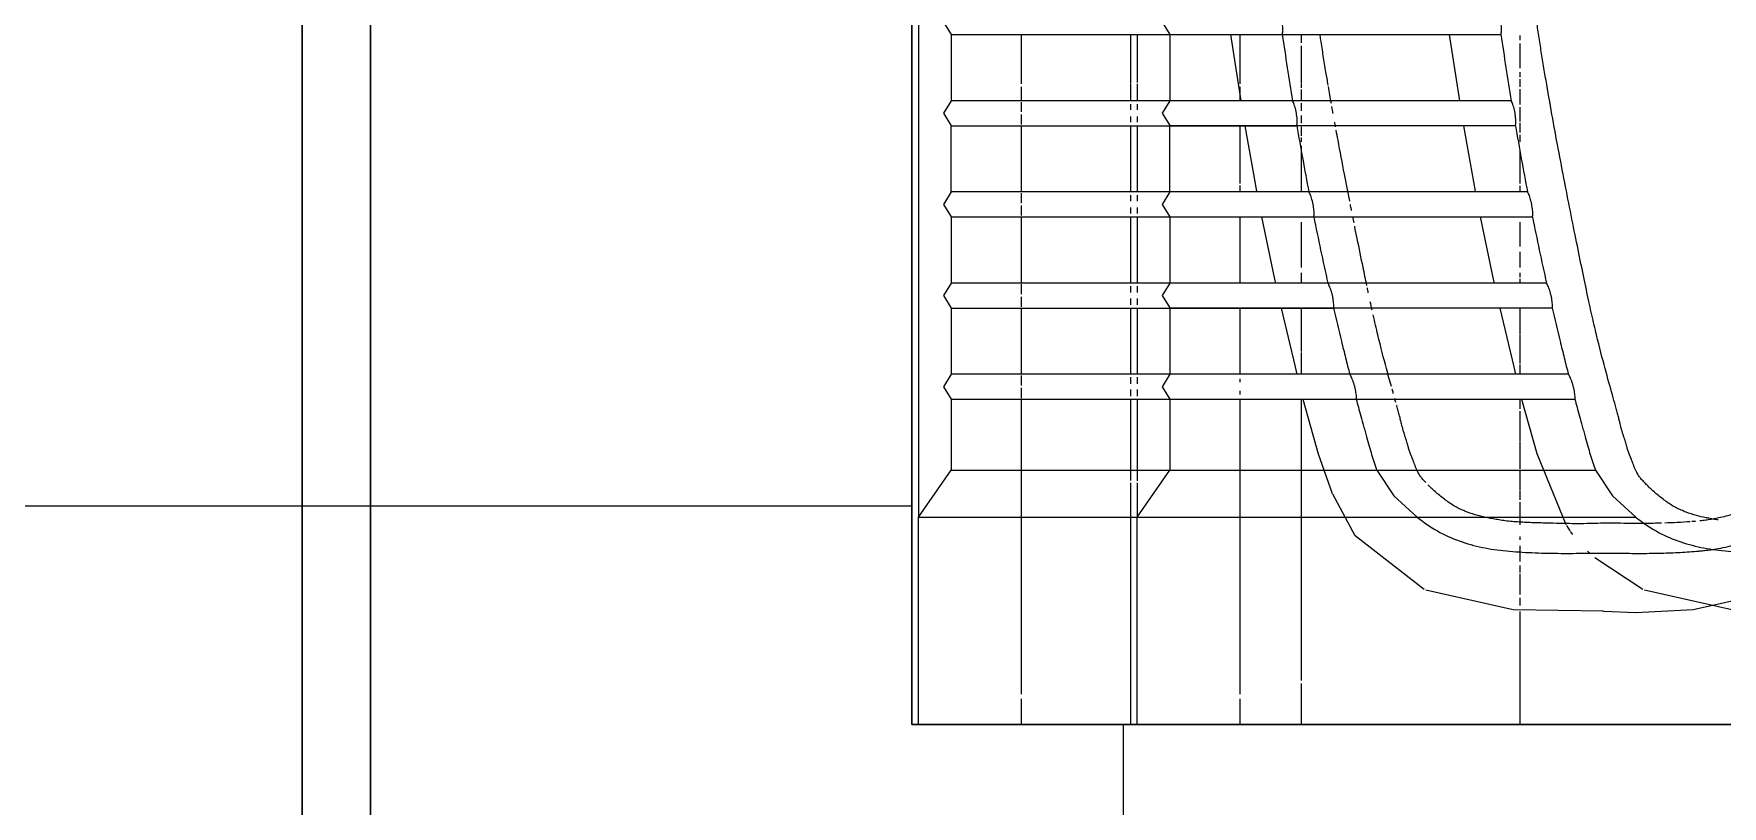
# Model space of a CAD drawing. Header units: millimetres. Extents: x -4000 to 187956, y -58990 to 162485.
# Drawn here: x 3127 to 3745, y 80790 to 81073 of the extents above; entities that cross this region are included whole.
import ezdxf

# ---------------------------------------------------------------- set-up
doc = ezdxf.new("R2010")
doc.units = ezdxf.units.MM
for name, color, linetype, lineweight in [('A-FLOR', 192, 'Continuous', 13), ('A-FLOR-PATT', 8, 'Continuous', 13), ('A-WALL', 113, 'Continuous', 13), ('P-SANR-FIXT', 6, 'Continuous', 9)]:
    doc.layers.add(name, color=color, linetype=linetype, lineweight=lineweight)

# ---------------------------------------------------------------- blocks, each defined once
blk = doc.blocks.new('WCPan-SquattingPan-Vitra-ArkitektSeries-5952 - CMPX502N-V809-0_000')
at = {"layer": 'P-SANR-FIXT', "color": 252}
for p, q in [((-252.96, 212.38), (-252.96, -390.25)), ((-212.88, -155.76), (-212.88, -137.74)), ((-212.88, -162), (-212.88, -156.85)), ((-212.88, -166.05), (-212.88, -162.47)), ((-212.88, -170.61), (-212.88, -167.03)), ((-212.88, -195.36), (-212.88, -171.1)), ((-212.88, -199.43), (-212.88, -195.8)), ((-212.88, -203.99), (-212.88, -200.36)), ((-212.88, -228.71), (-212.88, -204.45)), ((-212.88, -232.8), (-212.88, -229.13)), ((-212.88, -237.36), (-212.88, -233.69)), ((-212.88, -262.07), (-212.88, -237.81)), ((-212.88, -266.18), (-212.88, -262.47)), ((-212.88, -270.74), (-212.88, -267.02)), ((-212.88, -379.12), (-212.88, -271.16)), ((-212.88, -390.25), (-212.88, -380.81)), ((-252.96, -390.25), (-250.56, -390.25))]:
    blk.add_line(p, q, dxfattribs=at)
at = {"layer": 'P-SANR-FIXT', "color": 250}
for p, q in [((-250.56, 77.95), (-250.56, -314.32)), ((-238.61, -137.74), (-117.44, -137.74)), ((-238.61, -137.74), (-238.61, -162)), ((-113.66, -162), (-238.61, -162)), ((-238.61, -171.1), (-112.13, -171.1)), ((-238.61, -195.36), (-238.61, -171.1)), ((-107.69, -195.36), (-238.61, -195.36)), ((-238.61, -204.45), (-105.9, -204.45)), ((-238.61, -204.45), (-238.61, -228.71)), ((-100.75, -228.71), (-238.61, -228.71)), ((-238.61, -237.81), (-98.67, -237.81)), ((-238.61, -237.81), (-238.61, -262.07)), ((-92.74, -262.07), (-238.61, -262.07)), ((-238.61, -271.16), (-90.37, -271.16)), ((-238.61, -271.16), (-238.61, -297.17)), ((-250.56, -314.32), (-238.61, -297.17)), ((-238.61, -297.17), (-82.82, -297.17)), ((-250.56, -390.25), (-250.56, -314.32)), ((-250.56, -314.32), (-68.02, -314.32)), ((250.56, -390.25), (-250.56, -390.25))]:
    blk.add_line(p, q, dxfattribs=at)
at = {"layer": 'P-SANR-FIXT', "color": 253}
for p, q in [((-132.5, -162.01), (-136.22, -137.75)), ((-127.2, -192.26), (-130.99, -171.1)), ((-126.68, -195.02), (-127.18, -192.4)), ((-110.49, -271.16), (-110.49, -374.16)), ((64.91, -341.07), (32.93, -348.27)), ((-110.49, -375.2), (-110.49, -390.25)), ((-212.88, -390.25), (-252.96, -390.25)), ((-172.96, -390.25), (-212.88, -390.25))]:
    blk.add_line(p, q, dxfattribs=at)
at = {"layer": 'P-SANR-FIXT', "color": 254}
for p, q in [((-110.49, -137.74), (-110.49, -140.79)), ((-110.49, -141.94), (-110.49, -155.58)), ((-110.49, -155.76), (-110.49, -157.26)), ((-110.49, -157.84), (-110.49, -162)), ((-110.49, -162.88), (-110.49, -165.66)), ((-110.49, -167.4), (-110.49, -170.19)), ((-110.49, -171.53), (-110.49, -174.86)), ((-110.49, -175.41), (-110.49, -177.07)), ((-110.49, -178.52), (-110.49, -179.97)), ((-110.49, -180.29), (-110.49, -195.36)), ((-110.49, -206.41), (-110.49, -223.02)), ((-110.49, -225), (-110.49, -228.71)), ((-110.49, -237.81), (-110.49, -253.73)), ((-110.49, -254.13), (-110.49, -257.99)), ((-110.49, -258.17), (-110.49, -261.67)), ((0.21, -348.8), (0.01, -348.78)), ((11.76, -349.37), (0.21, -348.8)), ((32.93, -348.27), (11.92, -349.37)), ((-110.49, -390.25), (-172.96, -390.25)), ((-110.49, -390.25), (110.55, -390.25))]:
    blk.add_line(p, q, dxfattribs=at)
at = {"layer": 'P-SANR-FIXT', "color": 250, "flags": 128}
for points in [[(-238.61, -128.65), (-241.4, -133.2), (-238.61, -137.74)], [(-238.61, -162), (-241.4, -166.55), (-238.61, -171.1)], [(-238.61, -195.36), (-241.4, -199.91), (-238.61, -204.45)], [(-238.61, -228.71), (-241.4, -233.26), (-238.61, -237.81)], [(-238.61, -262.07), (-241.4, -266.61), (-238.61, -271.16)], [(-82.82, -297.17), (-76.59, -306.5), (-68.03, -314.31)]]:
    blk.add_lwpolyline(points, dxfattribs=at)
at = {"layer": 'P-SANR-FIXT', "color": 253, "flags": 128}
for points in [[(-119.78, -228.72), (-120.1, -227.29), (-124.85, -204.47)], [(-111.93, -262.08), (-112.6, -259.38), (-117.74, -237.83)], [(-99, -305.79), (-104.14, -291.23), (-109.75, -271.26)], [(-65.5, -340.78), (-90.77, -321.15), (-98.92, -305.98)], [(0.01, -348.78), (-32.91, -348.27), (-64.9, -341.07)]]:
    blk.add_lwpolyline(points, dxfattribs=at)
at = {"layer": 'P-SANR-FIXT', "color": 250}
for points, knots in [([(40.28, 123.24), (41.22, 123.12), (45.06, 122.64), (51.71, 121.64), (60.17, 120.01), (68.57, 117.97), (76.78, 115.45), (84.8, 112.37), (91.35, 109.16), (96.35, 106.18), (99.91, 103.74), (103.38, 100.99), (107.85, 96.84), (112.84, 90.74), (116.21, 84.15), (117.97, 79.09), (118.88, 75.48), (119.45, 72.3), (119.77, 69.47), (119.93, 66.83), (119.98, 64.71), (119.99, 63.03), (119.99, 62.01), (119.98, 61.16), (119.97, 60.06), (119.93, 58.25), (119.86, 55.26), (119.75, 51.42), (119.64, 47.54), (119.53, 44.03), (119.42, 40.71), (119.29, 36.98), (119.11, 31.92), (118.92, 26.93), (118.73, 22.47), (118.58, 19.03), (118.44, 16.16), (118.31, 13.45), (118.19, 10.96), (118.07, 8.66), (117.96, 6.69), (117.85, 4.57), (117.69, 1.79), (117.49, -1.72), (117.23, -5.98), (116.95, -10.31), (116.66, -14.74), (116.26, -20.61), (115.51, -30.84), (114.35, -45.2), (112.27, -68.07), (109.21, -96.69), (105.5, -125.36), (102.12, -148.02), (99.36, -165), (96.36, -181.94), (93.51, -196.84), (91.28, -207.81), (89.79, -214.88), (88.65, -220.17), (87.48, -225.47), (86.49, -229.85), (85.66, -233.44), (84.91, -236.67), (84.11, -240.05), (83.22, -243.76), (82.25, -247.78), (81.22, -251.94), (80.18, -256.07), (79.26, -259.65), (78.18, -263.8), (76.91, -268.61), (75.82, -272.63), (74.96, -275.78), (74.1, -278.92), (73.15, -282.36), (72.21, -285.67), (71.41, -288.37), (70.37, -291.52), (69.25, -294.43), (68.05, -296.98), (67.13, -298.69), (66.09, -300.32), (64.44, -302.55), (61.91, -305.27), (58.14, -308.26), (54.39, -310.43), (51.04, -311.95), (47.42, -313.32), (43.15, -314.51), (39.85, -315.1), (38.38, -315.31)], [0.068767, 0.068767, 0.068767, 0.068767, 0.0735294, 0.0882353, 0.1029412, 0.1176471, 0.1323529, 0.1470588, 0.1617647, 0.1691176, 0.1764706, 0.1838235, 0.1911765, 0.2058824, 0.2205882, 0.2279412, 0.2352941, 0.2426471, 0.25, 0.2573529, 0.2647059, 0.2683824, 0.2720588, 0.2738971, 0.2757353, 0.2794118, 0.2830882, 0.2867647, 0.2904412, 0.2922794, 0.2941176, 0.2977941, 0.3014706, 0.3088235, 0.3161765, 0.3235294, 0.3308824, 0.3382353, 0.3455882, 0.3492647, 0.3529412, 0.3566176, 0.3602941, 0.3676471, 0.375, 0.3823529, 0.3897059, 0.3970588, 0.4117647, 0.4411765, 0.4705882, 0.5294118, 0.5882353, 0.6176471, 0.6470588, 0.6764706, 0.7058824, 0.7242647, 0.7334559, 0.7426471, 0.7518382, 0.7610294, 0.765625, 0.7702206, 0.7794118, 0.7886029, 0.7977941, 0.8069853, 0.8115809, 0.8161765, 0.8207721, 0.8253676, 0.8299632, 0.832261, 0.8345588, 0.8391544, 0.84375, 0.8483456, 0.8529412, 0.8621324, 0.8667279, 0.8713235, 0.8759191, 0.8805147, 0.8897059, 0.8988971, 0.9080882, 0.9126838, 0.9172794, 0.9264706, 0.9340926, 0.9340926, 0.9340926, 0.9340926]), ([(-98.67, -237.81), (-97.73, -241.85), (-96.29, -247.92), (-94.28, -256.05), (-93.25, -260.12), (-92.74, -262.07)], [0, 0, 0, 0, 0.5, 0.75, 1, 1, 1, 1]), ([(-90.36, -271.16), (-90.12, -272.1), (-89.59, -274.06), (-88.71, -277.32), (-87.87, -280.39), (-87.13, -283.06), (-86.45, -285.52), (-85.65, -288.38), (-84.44, -292.51), (-83.52, -295.32), (-82.82, -297.17)], [0, 0, 0, 0, 0.125, 0.25, 0.375, 0.4375, 0.5, 0.625, 0.75, 1, 1, 1, 1]), ([(-68.03, -314.31), (-65.74, -316.27), (-60.79, -319.64), (-52.79, -323.22), (-45.65, -325.2), (-39.97, -326.19), (-35.43, -326.72), (-30.78, -327.09), (-26.09, -327.34), (-21.34, -327.5), (-16.54, -327.58), (-12.03, -327.59), (-6.41, -327.54), (-2.54, -327.48), (0, -327.48)], [0, 0, 0, 0, 0.125, 0.25, 0.375, 0.4375, 0.5, 0.5625, 0.625, 0.6875, 0.75, 0.8125, 0.875, 1, 1, 1, 1]), ([(0, -327.48), (2.52, -327.48), (5.85, -327.54), (10.4, -327.58), (14, -327.59), (17.77, -327.56), (21.35, -327.49), (24.76, -327.39), (28.16, -327.24), (31.64, -327.02), (34.43, -326.79), (36.62, -326.57), (38.99, -326.3), (43.33, -325.66), (48.02, -324.57), (52.47, -323.14), (55.92, -321.79), (59.29, -320.2), (63.48, -317.84), (66.31, -315.78), (68.02, -314.32)], [0, 0, 0, 0, 0.1, 0.15, 0.2, 0.25, 0.3, 0.35, 0.4, 0.45, 0.5, 0.525, 0.55, 0.6, 0.7, 0.75, 0.8, 0.85, 0.9, 1, 1, 1, 1]), ([(21.37, -316.53), (20.4, -316.56), (18.42, -316.6), (16.09, -316.63), (14.84, -316.63), (14.55, -316.64)], [0.96323529, 0.96323529, 0.96323529, 0.96323529, 0.96783088, 0.97242647, 0.97386278, 0.97386278, 0.97386278, 0.97386278])]:
    blk.add_open_spline(points, degree=3, knots=knots, dxfattribs=at)
at = {"layer": 'P-SANR-FIXT', "color": 252}
for points in [[(-117.44, -137.74), (-117.33, -137.43), (-117.2, -136.46), (-117.25, -135.03), (-117.33, -134.28)], [(-99.48, -162.95), (-99.84, -160.88), (-100.2, -158.83), (-100.55, -156.79)], [(-112.49, -165.35), (-112.57, -164.98), (-112.75, -164.27), (-113.05, -163.33), (-113.36, -162.55), (-113.56, -162.16), (-113.66, -162)], [(-98.81, -166.67), (-98.97, -165.82), (-99.12, -164.97), (-99.27, -164.12)], [(-112.13, -171.1), (-112.03, -170.78), (-111.92, -169.81), (-112.01, -168.37), (-112.1, -167.62)], [(-97.93, -171.55), (-98.04, -170.96), (-98.14, -170.38), (-98.25, -169.8)], [(-106.43, -198.7), (-106.52, -198.33), (-106.72, -197.62), (-107.04, -196.68), (-107.26, -196.16), (-107.37, -195.93)], [(-91.17, -206.69), (-91.32, -205.96), (-91.47, -205.21), (-91.62, -204.47)], [(-99.38, -232.04), (-99.48, -231.68), (-99.7, -230.97), (-99.94, -230.34), (-100.05, -230.06)], [(-85.95, -232.2), (-86.07, -231.62), (-86.19, -231.04), (-86.31, -230.45)], [(-84.57, -238.56), (-84.79, -237.56), (-85.02, -236.54), (-85.24, -235.5)], [(-91.27, -265.39), (-91.38, -265.02), (-91.62, -264.32), (-92, -263.39), (-92.26, -262.87), (-92.38, -262.64)], [(-76.81, -269.04), (-76.95, -268.53), (-77.1, -268.02), (-77.24, -267.5)], [(-75.87, -272.39), (-76, -271.92), (-76.14, -271.44), (-76.27, -270.95)], [(33.76, -315.85), (33.31, -315.89), (32.86, -315.93), (32.41, -315.96)]]:
    blk.add_open_spline(points, degree=3, dxfattribs=at)
at = {"layer": 'P-SANR-FIXT', "color": 250}
for points in [[(-117.44, -137.75), (-116.85, -141.8), (-115.62, -149.89), (-114.33, -157.97), (-113.66, -162.01)], [(-112.1, -167.62), (-112.19, -166.87), (-112.33, -166.08), (-112.49, -165.35)], [(-112.13, -171.1), (-111.43, -175.15), (-109.99, -183.25), (-108.47, -191.32), (-107.69, -195.36)], [(-107.37, -195.93), (-107.48, -195.71), (-107.59, -195.51), (-107.69, -195.36)], [(-105.97, -200.96), (-106.03, -200.58), (-106.17, -199.82), (-106.34, -199.06), (-106.43, -198.7)], [(-105.9, -204.45), (-105.85, -204.29), (-105.82, -204.09), (-105.8, -203.85)], [(-105.9, -204.45), (-105.08, -208.51), (-103.41, -216.6), (-101.65, -224.68), (-100.75, -228.71)], [(-100.41, -229.29), (-100.52, -229.06), (-100.64, -228.87), (-100.75, -228.71)], [(-98.86, -234.3), (-98.92, -233.92), (-99.08, -233.16), (-99.28, -232.4), (-99.38, -232.04)], [(-98.67, -237.81), (-98.63, -237.65), (-98.6, -237.44), (-98.59, -237.2)], [(-92.38, -262.64), (-92.51, -262.42), (-92.63, -262.22), (-92.74, -262.07)], [(-90.67, -267.64), (-90.75, -267.26), (-90.93, -266.5), (-91.15, -265.75), (-91.27, -265.39)], [(-90.37, -271.16), (-90.33, -271), (-90.31, -270.79), (-90.3, -270.55)]]:
    blk.add_open_spline(points, degree=3, dxfattribs=at)
at = {"layer": 'P-SANR-FIXT', "color": 252}
for points, knots in [([(-100.64, -156.26), (-100.91, -154.67), (-101.52, -151.05), (-102.43, -145.49), (-103.14, -140.97), (-103.54, -138.37), (-103.64, -137.71)], [-0.579694283, -0.579694283, -0.579694283, -0.579694283, -0.577380952, -0.574404762, -0.571428571, -0.57040532, -0.57040532, -0.57040532, -0.57040532]), ([(-92.76, -198.71), (-93.4, -195.47), (-94.83, -188.11), (-96.49, -179.36), (-97.48, -173.99), (-97.7, -172.8)], [-0.60008205, -0.60008205, -0.60008205, -0.60008205, -0.5952381, -0.58928571, -0.5875928, -0.5875928, -0.5875928, -0.5875928]), ([(-105.8, -203.85), (-105.78, -203.61), (-105.76, -202.79), (-105.86, -201.71), (-105.97, -200.96)], [0.1, 0.1, 0.1, 0.1, 0.2, 0.4, 0.4, 0.4, 0.4]), ([(-92.07, -202.18), (-92.16, -201.76), (-92.31, -201), (-92.46, -200.23), (-92.53, -199.89)], [-0.601824211, -0.601824211, -0.601824211, -0.601824211, -0.601190476, -0.600669623, -0.600669623, -0.600669623, -0.600669623]), ([(-86.51, -229.53), (-86.95, -227.42), (-88.05, -222.05), (-89.57, -214.65), (-90.63, -209.41), (-90.93, -207.89)], [-0.61725326, -0.61725326, -0.61725326, -0.61725326, -0.61309524, -0.60714286, -0.60476402, -0.60476402, -0.60476402, -0.60476402]), ([(-98.59, -237.2), (-98.58, -236.96), (-98.58, -236.14), (-98.72, -235.05), (-98.86, -234.3)], [0.1, 0.1, 0.1, 0.1, 0.2, 0.4, 0.4, 0.4, 0.4]), ([(-77.53, -266.48), (-78.09, -264.45), (-79.63, -258.92), (-81.89, -250.19), (-83.6, -242.9), (-84.18, -240.34)], [-0.65063512, -0.65063512, -0.65063512, -0.65063512, -0.64285714, -0.63095238, -0.625, -0.625, -0.625, -0.625]), ([(-90.3, -270.55), (-90.3, -270.31), (-90.33, -269.48), (-90.5, -268.39), (-90.67, -267.64)], [0.1, 0.1, 0.1, 0.1, 0.2, 0.4, 0.4, 0.4, 0.4]), ([(-64.89, -301.71), (-64.98, -301.61), (-65.27, -301.3), (-65.73, -300.82), (-66.22, -300.25), (-66.81, -299.51), (-67.67, -298.23), (-68.35, -296.82), (-68.87, -295.48), (-69.15, -294.67), (-69.37, -294.04), (-69.54, -293.58), (-69.69, -293.2), (-69.81, -292.91), (-69.94, -292.61), (-70.09, -292.26), (-70.31, -291.73), (-70.54, -291.12), (-70.78, -290.45), (-70.99, -289.81), (-71.19, -289.15), (-71.39, -288.44), (-71.61, -287.68), (-71.89, -286.73), (-72.14, -285.92), (-72.3, -285.45), (-72.45, -285.02), (-72.63, -284.48), (-72.87, -283.64), (-73.24, -282.3), (-73.68, -280.62), (-74.15, -278.85), (-74.56, -277.26), (-75.02, -275.49), (-75.38, -274.16), (-75.59, -273.42), (-75.61, -273.33)], [-0.8139722, -0.8139722, -0.8139722, -0.8139722, -0.8125, -0.8095238, -0.8065476, -0.8035714, -0.797619, -0.7857143, -0.7797619, -0.7738095, -0.7708333, -0.7678571, -0.764881, -0.7633929, -0.7619048, -0.7589286, -0.7559524, -0.75, -0.7440476, -0.7380952, -0.7321429, -0.7261905, -0.7202381, -0.7142857, -0.7083333, -0.702381, -0.6964286, -0.6904762, -0.6845238, -0.6785714, -0.672619, -0.6696429, -0.6666667, -0.6636905, -0.6607143, -0.6602529, -0.6602529, -0.6602529, -0.6602529]), ([(0, -316.53), (-2.57, -316.65), (-6.63, -316.75), (-12.49, -316.73), (-17.03, -316.62), (-22.03, -316.49), (-27.44, -316.33), (-31.89, -316.08), (-35.25, -315.76), (-37.21, -315.49), (-38.69, -315.25), (-40.15, -315), (-42.63, -314.54), (-45.97, -313.77), (-49.1, -312.78), (-51.51, -311.78), (-53.28, -310.94), (-55.05, -309.93), (-57.41, -308.36), (-60.28, -306.11), (-62.62, -303.98), (-63.77, -302.84), (-64.01, -302.6)], [-1, -1, -1, -1, -0.9761905, -0.9642857, -0.952381, -0.9404762, -0.9285714, -0.9166667, -0.9107143, -0.9047619, -0.9017857, -0.8988095, -0.8928571, -0.8809524, -0.8690476, -0.8630952, -0.8571429, -0.8511905, -0.8452381, -0.8333333, -0.8214286, -0.818148, -0.818148, -0.818148, -0.818148]), ([(14.55, -316.64), (12.96, -316.64), (9.72, -316.63), (5.12, -316.57), (1.82, -316.53), (0, -316.53)], [0.97386278, 0.97386278, 0.97386278, 0.97386278, 0.98161765, 0.99080882, 1, 1, 1, 1]), ([(31.84, -316.01), (30.33, -316.13), (27.3, -316.33), (24.08, -316.45), (22.53, -316.5)], [0.94587164, 0.94587164, 0.94587164, 0.94587164, 0.95404412, 0.9614137, 0.9614137, 0.9614137, 0.9614137]), ([(38.38, -315.31), (38.08, -315.36), (37.07, -315.5), (36.08, -315.61), (35.39, -315.68)], [0.934092573, 0.934092573, 0.934092573, 0.934092573, 0.935661765, 0.939371415, 0.939371415, 0.939371415, 0.939371415])]:
    blk.add_open_spline(points, degree=3, knots=knots, dxfattribs=at)
at = {"layer": 'P-SANR-FIXT', "color": 253}
blk.add_open_spline([(-100.05, -230.06), (-100.17, -229.77), (-100.29, -229.51), (-100.41, -229.29)], degree=3, dxfattribs=at)
blk = doc.blocks.new('CMF2_NHAXUONG_A_rvt-1-0_000')
at = {"layer": 'A-FLOR-PATT', "lineweight": 9}
h = blk.add_hatch(dxfattribs=at)
h.set_pattern_fill('FP_26', color=252, style=0, pattern_type=2)
h.set_pattern_definition([(270, (159525.1, 137899.7), (600, 4e-14), []), (0, (159525.1, 137899.7), (0, 600), [])])
h.paths.add_polyline_path([(153350, 499.64), (154799.88, 499.64), (154799.88, 5749.54), (153550, 5749.54), (153550, 4899.28), (153349.79, 4899.28), (153349.99, 751.94)])
h.paths.add_polyline_path([(160850.16, 499.64), (165000, 499.64), (165000, 999.28), (165499.79, 999.28), (165499.79, 1749.49), (160850.16, 1749.49), (160850.16, 751.94)])
h.paths.add_polyline_path([(161612.4, 692.63), (161106.49, 692.63), (161106.49, 1295.25), (161612.4, 1295.25), (161612.4, 751.94)])
h.paths.add_polyline_path([(162656.18, 692.63), (162150.27, 692.63), (162150.27, 1295.25), (162656.18, 1295.25), (162656.18, 751.94)])
h.paths.add_polyline_path([(164268.71, 692.63), (164268.71, 1295.25), (164774.62, 1295.25), (164774.62, 692.63)])
h.paths.add_polyline_path([(163221.93, 692.63), (163221.93, 1295.25), (163727.84, 1295.25), (163727.84, 692.63)])
h.paths.add_polyline_path([(153537.16, 761.69), (153537.16, 1267.6), (154139.79, 1267.6), (154139.79, 761.69), (153612.16, 761.69)])
h.paths.add_polyline_path([(153537.16, 1846.69), (153537.16, 2352.6), (154139.79, 2352.6), (154139.79, 1846.69), (153612.16, 1846.69)])
h.paths.add_polyline_path([(154139.79, 2871.7), (153537.16, 2871.7), (153537.16, 3377.61), (154139.79, 3377.61), (154139.79, 2942)])
h.paths.add_polyline_path([(162682.15, 3699.39), (165499.79, 3699.39), (165499.79, 4949.58), (162649.89, 4949.58), (162649.89, 3699.39)])
h.paths.add_polyline_path([(154139.79, 3896.7), (153537.16, 3896.7), (153537.16, 4402.61), (154139.79, 4402.04), (154139.79, 3964.03)])
h.paths.add_polyline_path([(163957.63, 4154.6), (163821.93, 4154.6), (163821.93, 4757.22), (164327.84, 4757.22), (164327.84, 4154.6), (164099.33, 4154.6)])
h.paths.add_polyline_path([(164771.93, 4154.6), (164771.93, 4757.22), (165277.84, 4757.22), (165277.84, 4154.6), (164949.66, 4154.6)])
h.paths.add_polyline_path([(153895.61, 4921.7), (153737.16, 4921.7), (153737.16, 5427.61), (154339.79, 5427.61), (154339.79, 4921.7), (154179.05, 4921.7)])
h.paths.add_polyline_path([(78549.79, 5349.52), (80774.79, 5349.52), (80774.79, 6362.02), (78549.79, 6362.02), (78549.79, 5424.09)])
h.paths.add_polyline_path([(80974.79, 5349.52), (82224.79, 5349.52), (82224.79, 7249.52), (80974.79, 7249.52), (80974.79, 5424.09)])
h.paths.add_polyline_path([(80587.16, 5565.67), (79984.54, 5565.67), (79984.54, 6071.58), (80587.16, 6071.58), (80587.16, 5716.1)])
h.paths.add_polyline_path([(81335.71, 5565.67), (81163.49, 5565.67), (81163.49, 6071.58), (81766.12, 6071.58), (81766.12, 5565.67), (81619.15, 5565.67)])
h.paths.add_polyline_path([(81163.49, 6528.17), (81163.49, 7034.08), (81766.12, 7034.08), (81766.12, 6528.17), (81619.15, 6528.17)])
h.paths.add_polyline_path([(556.14, 15799.64), (4199.78, 15799.64), (4199.78, 17049.64), (499.79, 17049.64), (499.79, 15799.64)])
h.paths.add_polyline_path([(1621.83, 15990.17), (1621.83, 16592.79), (2127.74, 16592.79), (2127.74, 15990.17), (1689.88, 15990.17)])
h.paths.add_polyline_path([(2681.91, 15990.17), (2546.83, 15990.17), (2546.83, 16592.79), (3052.74, 16592.79), (3052.74, 15990.17), (2823.63, 15990.17)])
h.paths.add_polyline_path([(3673.95, 15990.17), (3471.83, 15990.17), (3471.83, 16592.79), (3977.74, 16592.79), (3977.74, 15990.17), (3815.66, 15990.17)])
h.paths.add_polyline_path([(4199.78, 18499.58), (4199.78, 19749.58), (499.79, 19749.58), (499.79, 18499.58), (3957.38, 18499.58)])
h.paths.add_polyline_path([(2546.83, 18954.69), (2546.83, 19557.32), (3052.74, 19557.32), (3052.74, 18954.69), (2823.63, 18954.69)])
h.paths.add_polyline_path([(1973.32, 18954.69), (1621.83, 18954.69), (1621.83, 19557.32), (2127.74, 19557.32), (2127.74, 18954.69)])
h.paths.add_polyline_path([(1202.74, 18954.69), (696.83, 18954.69), (696.83, 19557.32), (1202.74, 19557.32), (1202.74, 19148.52)])
h.paths.add_polyline_path([(1689.88, 19949.58), (4199.78, 19949.58), (4199.78, 21199.58), (499.79, 21199.58), (499.79, 19949.58), (1123.01, 19949.58)])
h.paths.add_polyline_path([(696.83, 20137.56), (696.83, 20740.19), (1202.74, 20740.19), (1202.74, 20137.56), (839.57, 20137.56)])
h.paths.add_polyline_path([(3471.83, 20137.56), (3471.83, 20740.19), (3977.74, 20740.19), (3977.74, 20137.56), (3673.95, 20137.56)])
h.paths.add_polyline_path([(2127.74, 20137.56), (1621.83, 20137.56), (1621.83, 20740.19), (2127.74, 20740.19), (2127.74, 20170.56)])
h.paths.add_polyline_path([(3052.74, 20137.56), (2546.83, 20137.56), (2546.83, 20740.19), (3052.74, 20740.19), (3052.74, 20170.56)])
h.paths.add_polyline_path([(163249.04, 76099.64), (165500.21, 76099.64), (165500.21, 77349.64), (161850.21, 77349.64), (161850.21, 76099.64), (162682.15, 76099.64)])
h.paths.add_polyline_path([(1689.88, 76099.64), (4149.79, 76099.64), (4149.79, 77349.64), (499.79, 77349.64), (499.79, 76099.64), (1123.01, 76099.64)])
h.paths.add_polyline_path([(2590.58, 76552.26), (2590.58, 77154.88), (3096.49, 77154.88), (3096.49, 76552.26), (2681.91, 76552.26)])
h.paths.add_polyline_path([(1831.6, 76552.26), (1653.08, 76552.26), (1653.08, 77154.88), (2158.99, 77154.88), (2158.99, 76552.26), (1973.32, 76552.26)])
h.paths.add_polyline_path([(715.58, 76552.26), (715.58, 77154.88), (1221.49, 77154.88), (1221.49, 76552.26), (839.57, 76552.26)])
h.paths.add_polyline_path([(3815.66, 76552.26), (3528.08, 76552.26), (3528.08, 77154.88), (4033.99, 77154.88), (4033.99, 76552.26), (3957.38, 76552.26)])
h.paths.add_polyline_path([(163957.63, 76557.26), (163881.01, 76557.26), (163881.01, 77159.88), (164386.92, 77159.88), (164386.92, 76557.26), (164099.33, 76557.26)])
h.paths.add_polyline_path([(165091.39, 76557.26), (164797.26, 76557.26), (164797.26, 77159.88), (165303.17, 77159.88), (165303.17, 76557.26), (165233.11, 76557.26)])
h.paths.add_polyline_path([(162257, 76557.26), (162047.26, 76557.26), (162047.26, 77159.88), (162553.17, 77159.88), (162553.17, 76557.26), (162398.7, 76557.26)])
h.paths.add_polyline_path([(162968.51, 76557.26), (162968.51, 77159.88), (163474.42, 77159.88), (163474.42, 76557.26), (163107.31, 76557.26)])
h.paths.add_polyline_path([(499.79, 77549.64), (4149.79, 77549.64), (4149.79, 78799.69), (499.79, 78799.69), (499.79, 77842.41)])
h.paths.add_polyline_path([(165500.21, 77549.64), (165500.21, 78799.64), (161850.21, 78799.64), (161850.21, 77549.64), (164949.66, 77549.64)])
h.paths.add_polyline_path([(715.58, 77737.63), (715.58, 78340.25), (1221.49, 78340.25), (1221.49, 77737.63), (839.57, 77737.63)])
h.paths.add_polyline_path([(1653.08, 77737.63), (1653.08, 78340.25), (2158.99, 78340.25), (2158.99, 77737.63), (1689.88, 77737.63)])
h.paths.add_polyline_path([(2590.58, 77737.63), (2590.58, 78340.25), (3096.49, 78340.25), (3096.49, 77737.63), (2681.91, 77737.63)])
h.paths.add_polyline_path([(165233.11, 77742.62), (164778.51, 77742.62), (164778.51, 78345.25), (165284.42, 78345.25), (165284.42, 77742.62)])
h.paths.add_polyline_path([(162903.51, 77742.62), (162903.51, 78345.25), (163409.42, 78345.25), (163409.42, 77742.62), (162965.59, 77742.62)])
h.paths.add_polyline_path([(164346.92, 77742.62), (163841.01, 77742.62), (163841.01, 78345.25), (164346.92, 78345.25), (164346.92, 77842.41)])
h.paths.add_polyline_path([(161850.21, 80349.64), (165500.21, 80349.64), (165499.79, 81099.2), (165000, 81099.2), (165000, 81599.64), (161850.21, 81599.64), (161850.21, 80762.51)])
h.paths.add_polyline_path([(4149.79, 80349.64), (4149.79, 81599.55), (1000, 81599.55), (1000, 81099.2), (499.79, 81099.2), (500, 80350.4), (3957.38, 80349.68)])
h.paths.add_polyline_path([(163107.31, 80794.78), (162972.26, 80794.78), (162972.26, 81397.4), (163478.17, 81397.4), (163478.17, 80794.78), (163249.04, 80794.78)])
h.paths.add_polyline_path([(164398.17, 80794.78), (163892.26, 80794.78), (163892.26, 81397.4), (164398.17, 81397.4), (164398.17, 81054.52)])
h.paths.add_polyline_path([(162556.92, 80806.9), (162051.01, 80806.9), (162051.01, 81409.52), (162556.92, 81409.52), (162556.92, 80908.51)])
h.paths.add_polyline_path([(2965.35, 80820.03), (2515.58, 80820.03), (2515.58, 81422.65), (3021.49, 81422.65), (3021.49, 80820.03)])
h.paths.add_polyline_path([(1973.32, 80820.03), (1595.58, 80820.03), (1595.58, 81422.65), (2101.49, 81422.65), (2101.49, 80820.03)])
h.paths.add_polyline_path([(3448.08, 80820.03), (3448.08, 81422.65), (3953.99, 81422.65), (3953.99, 80820.03), (3532.22, 80820.03)])
h.paths.add_polyline_path([(85450, 134849.41), (87450, 134849.41), (87450, 135849.41), (85450, 135849.41), (85450, 135076.24)])
h.paths.add_polyline_path([(83319.78, 134849.41), (85250, 134849.41), (85250, 135849.41), (83250, 135849.41), (83250, 134849.41)])
h.paths.add_polyline_path([(85020.39, 135046.45), (84644.32, 135046.45), (84644.32, 135552.36), (85246.95, 135552.36), (85246.95, 135046.45)])
h.paths.add_polyline_path([(85862.19, 135048.95), (85862.19, 135554.86), (86464.82, 135554.86), (86464.82, 135048.95), (86154.14, 135048.95)])
h.paths.add_polyline_path([(11893.62, 135099.65), (12449.79, 135099.65), (12449.79, 140699.64), (11199.68, 140699.64), (11199.68, 135099.65), (11326.75, 135099.65)])
h.paths.add_polyline_path([(153549.79, 135099.75), (154799.68, 135099.75), (154799.68, 140699.64), (153549.79, 140699.64), (153549.79, 136244.28)])
h.paths.add_polyline_path([(11659.54, 135313.72), (11659.54, 135819.63), (12262.16, 135819.63), (12262.16, 135313.72), (11893.62, 135313.72)])
h.paths.add_polyline_path([(153895.61, 135313.72), (153742.07, 135313.72), (153742.07, 135819.63), (154344.69, 135819.63), (154344.69, 135313.72), (154037.33, 135313.72)])
h.paths.add_polyline_path([(163815.91, 135999.54), (165500.12, 135999.54), (165500.12, 137249.82), (162649.79, 137249.82), (162649.79, 135999.54)])
h.paths.add_polyline_path([(2823.63, 135999.54), (3349.79, 135999.54), (3349.79, 137249.81), (499.88, 137249.81), (499.88, 135999.54), (1689.88, 135999.54)])
h.paths.add_polyline_path([(1671.83, 136187.79), (1671.83, 136790.41), (2177.74, 136790.41), (2177.74, 136187.79), (1689.88, 136187.79)])
h.paths.add_polyline_path([(721.83, 136187.79), (721.83, 136790.41), (1227.74, 136790.41), (1227.74, 136187.79)])
h.paths.add_polyline_path([(164771.83, 136192.96), (164771.83, 136795.59), (165277.74, 136795.59), (165277.74, 136192.96), (164949.66, 136192.96)])
h.paths.add_polyline_path([(163821.83, 136192.96), (163821.83, 136795.59), (164327.74, 136795.59), (164327.74, 136192.96)])
h.paths.add_polyline_path([(12177.05, 136247.06), (11659.54, 136247.06), (11659.54, 136752.97), (12262.16, 136752.97), (12262.16, 136247.06)])
h.paths.add_polyline_path([(154037.33, 136247.06), (153742.07, 136247.06), (153742.07, 136752.97), (154344.69, 136752.97), (154344.69, 136247.06), (154179.05, 136247.06)])
h.paths.add_polyline_path([(12177.05, 137180.39), (11659.54, 137180.39), (11659.54, 137686.3), (12262.16, 137686.3), (12262.16, 137180.39)])
h.paths.add_polyline_path([(154179.05, 137180.39), (153742.07, 137180.39), (153742.07, 137686.3), (154344.69, 137686.3), (154344.69, 137180.39)])
h.paths.add_polyline_path([(12262.16, 138113.72), (11659.54, 138113.72), (11659.54, 138619.63), (12262.16, 138619.63), (12262.16, 138288.34)])
h.paths.add_polyline_path([(154344.69, 138113.72), (153742.07, 138113.72), (153742.07, 138619.63), (154344.69, 138619.63), (154344.69, 138142.34)])
h.paths.add_polyline_path([(12262.16, 139047.05), (11659.54, 139047.05), (11659.54, 139552.96), (12262.16, 139552.96), (12262.16, 139164.37)])
h.paths.add_polyline_path([(154179.05, 139047.05), (153742.07, 139047.05), (153742.07, 139552.96), (154344.69, 139552.96), (154344.69, 139047.05)])
h.paths.add_polyline_path([(165500.37, 139449.5), (165500.37, 140699.66), (161049.79, 140699.66), (161049.79, 139449.5), (164949.66, 139449.5)])
h.paths.add_polyline_path([(499.79, 139449.73), (4949.79, 139449.74), (4949.79, 139699.28), (4900, 139699.28), (4900, 140699.64), (1000, 140699.64), (1000, 140199.28), (499.79, 140199.28)])
h.paths.add_polyline_path([(161690.13, 139909.76), (161331.63, 139909.76), (161331.63, 140512.38), (161837.54, 140512.38), (161837.54, 139909.76), (161831.85, 139909.76)])
h.paths.add_polyline_path([(163390.76, 139909.76), (163287.88, 139909.76), (163287.88, 140512.38), (163793.79, 140512.38), (163793.79, 139909.76), (163532.48, 139909.76)])
h.paths.add_polyline_path([(162812.75, 139909.76), (162306.83, 139909.76), (162306.83, 140512.38), (162812.75, 140512.38), (162812.75, 140040.4)])
h.paths.add_polyline_path([(164777.52, 139909.76), (164271.61, 139909.76), (164271.61, 140512.38), (164777.52, 140512.38), (164777.52, 140040.4)])
h.paths.add_polyline_path([(1727.96, 139915.76), (1222.05, 139915.76), (1222.05, 140518.38), (1727.96, 140518.38), (1727.96, 140040.4)])
h.paths.add_polyline_path([(3181.83, 139915.76), (3181.83, 140518.38), (3687.74, 140518.38), (3687.74, 139915.76), (3248.79, 139915.76)])
h.paths.add_polyline_path([(2398.48, 139915.76), (2171.83, 139915.76), (2171.83, 140518.38), (2677.74, 140518.38), (2677.74, 139915.76), (2540.2, 139915.76)])
h.paths.add_polyline_path([(4171.83, 139915.76), (4171.83, 140518.38), (4677.74, 140518.38), (4677.74, 139915.76), (4240.82, 139915.76)])
h.paths.add_polyline_path([(12262.16, 139980.38), (11659.54, 139980.38), (11659.54, 140486.29), (12262.16, 140486.29), (12262.16, 140040.4)])
h.paths.add_polyline_path([(154344.69, 139980.38), (153742.07, 139980.38), (153742.07, 140486.29), (154344.69, 140486.29), (154344.69, 140040.4)])
at = {"layer": 'A-FLOR', "color": 94, "lineweight": 15}
for p, q in [((3448.08, 80820.03), (3448.08, 81422.65)), ((3953.99, 80820.03), (3448.08, 80820.03))]:
    blk.add_line(p, q, dxfattribs=at)
at = {"layer": 'A-FLOR', "color": 81, "lineweight": 15}
for p, q in [((3448.08, 81422.65), (3448.08, 80820.03)), ((3448.08, 80820.03), (3528.08, 80820.03))]:
    blk.add_line(p, q, dxfattribs=at)
at = {"layer": 'A-FLOR', "color": 71, "lineweight": 15}
blk.add_line((3528.08, 80820.03), (3953.99, 80820.03), dxfattribs=at)
at = {"layer": 'A-WALL', "color": 35, "lineweight": 15}
for p, q in [((3225, 81599.91), (3225, 80425)), ((3250, 80425), (3250, 81599.91))]:
    blk.add_line(p, q, dxfattribs=at)
at = {"layer": 'A-WALL', "color": 90, "lineweight": 15}
for p, q in [((3225, 80425), (3225, 81599.91)), ((3250, 81599.91), (3250, 80425))]:
    blk.add_line(p, q, dxfattribs=at)
at = {"layer": 'P-SANR-FIXT', "color": 252}
for p, q in [((3528.08, 81072.53), (3528.08, 81054.74)), ((3530.48, 81072.53), (3530.48, 81054.97)), ((3648.54, 81048.27), (3644.82, 81072.52)), ((3528.08, 81054.52), (3528.08, 81048.27)), ((3530.48, 81054.52), (3530.48, 81048.27)), ((3528.08, 81047.08), (3528.08, 81044.92)), ((3528.08, 81042.58), (3528.08, 81040.41)), ((3530.48, 81047.03), (3530.48, 81044.97)), ((3530.48, 81042.54), (3530.48, 81040.46)), ((3528.08, 81039.18), (3528.08, 81014.92)), ((3530.48, 81039.18), (3530.48, 81014.92)), ((3654.35, 81015.26), (3650.05, 81039.17)), ((3528.08, 81013.78), (3528.08, 81011.52)), ((3530.48, 81013.74), (3530.48, 81011.56)), ((3528.08, 81009.28), (3528.08, 81007.01)), ((3528.08, 81005.82), (3528.08, 80981.56)), ((3530.48, 81009.25), (3530.48, 81007.05)), ((3530.48, 81005.82), (3530.48, 80981.56)), ((3528.08, 80980.48), (3528.08, 80978.11)), ((3530.48, 80980.45), (3530.48, 80978.15)), ((3528.08, 80975.99), (3528.08, 80973.6)), ((3530.48, 80975.95), (3530.48, 80973.64)), ((3528.08, 80972.47), (3528.08, 80948.21)), ((3530.48, 80972.47), (3530.48, 80948.21)), ((3528.08, 80947.19), (3528.08, 80944.7)), ((3530.48, 80947.15), (3530.48, 80944.74)), ((3528.08, 80942.7), (3528.08, 80940.19)), ((3528.08, 80939.11), (3528.08, 80909.32)), ((3530.48, 80942.66), (3530.48, 80940.23)), ((3530.48, 80939.11), (3530.48, 80909.19)), ((3528.08, 80908.51), (3528.08, 80820.03)), ((3530.48, 80908.51), (3530.48, 80895.95))]:
    blk.add_line(p, q, dxfattribs=at)
at = {"layer": 'P-SANR-FIXT', "color": 250}
for p, q in [((3542.43, 81072.53), (3663.6, 81072.53)), ((3542.43, 81072.53), (3542.43, 81048.27)), ((3667.38, 81048.27), (3542.43, 81048.27)), ((3542.43, 81039.18), (3668.91, 81039.18)), ((3542.43, 81014.92), (3542.43, 81039.18)), ((3673.34, 81014.92), (3542.43, 81014.92)), ((3542.43, 81005.82), (3675.14, 81005.82)), ((3542.43, 81005.82), (3542.43, 80981.56)), ((3680.29, 80981.56), (3542.43, 80981.56)), ((3542.43, 80972.47), (3682.36, 80972.47)), ((3542.43, 80972.47), (3542.43, 80948.21)), ((3688.29, 80948.21), (3542.43, 80948.21)), ((3542.43, 80939.11), (3690.67, 80939.11)), ((3542.43, 80939.11), (3542.43, 80913.1)), ((3530.48, 80895.95), (3542.43, 80913.1)), ((3542.43, 80913.1), (3698.22, 80913.1)), ((3530.48, 80820.03), (3530.48, 80895.95)), ((3530.48, 80895.95), (3713.01, 80895.95)), ((4031.59, 80820.03), (3530.48, 80820.03))]:
    blk.add_line(p, q, dxfattribs=at)
at = {"layer": 'P-SANR-FIXT', "color": 253}
for p, q in [((3568.15, 81054.52), (3568.15, 81072.53)), ((3568.15, 81048.27), (3568.15, 81053.42)), ((3568.15, 81018.02), (3568.15, 81039.18)), ((3568.15, 81014.92), (3568.15, 81017.34)), ((3568.15, 80981.56), (3568.15, 81005.82)), ((3568.15, 80948.21), (3568.15, 80972.47)), ((3568.15, 80945.31), (3568.15, 80946.57)), ((3568.15, 80940.84), (3568.15, 80942.14)), ((3568.15, 80835.7), (3568.15, 80939.11)), ((3670.54, 80939.11), (3670.54, 80935.58)), ((3670.54, 80934.69), (3670.54, 80923.79)), ((3670.54, 80923.45), (3670.54, 80913.65)), ((3670.54, 80913.1), (3670.54, 80905.73)), ((3670.54, 80905.44), (3670.54, 80902.25)), ((3670.54, 80901.44), (3670.54, 80894.44)), ((3688.9, 80890.96), (3687.66, 80892.84)), ((3689.95, 80889.53), (3689.1, 80890.67)), ((3670.54, 80885.46), (3670.54, 80883.42)), ((3696.41, 80882.47), (3695.29, 80883.55)), ((3715.53, 80869.49), (3697.95, 80881.08)), ((3670.54, 80861.4), (3670.54, 80820.03)), ((3568.15, 80831.16), (3568.15, 80835.5)), ((3568.15, 80820.03), (3568.15, 80829.46)), ((3528.08, 80820.03), (3530.48, 80820.03))]:
    blk.add_line(p, q, dxfattribs=at)
at = {"layer": 'P-SANR-FIXT', "color": 254}
for p, q in [((3670.54, 81072.14), (3670.54, 81070.43)), ((3670.54, 81069.18), (3670.54, 81060.23)), ((3670.54, 81058.78), (3670.54, 81056.86)), ((3670.54, 81056.19), (3670.54, 81053.33)), ((3670.54, 81052.49), (3670.54, 81046.88)), ((3670.54, 81045.93), (3670.54, 81040.71)), ((3670.54, 81040.19), (3670.54, 81036.64)), ((3670.54, 81035.81), (3670.54, 81033.21)), ((3670.54, 81029.99), (3670.54, 81018.02)), ((3670.54, 81017.13), (3670.54, 81015.04)), ((3670.54, 81003.86), (3670.54, 80995.02)), ((3670.54, 80993.04), (3670.54, 80987.26)), ((3670.54, 80985.28), (3670.54, 80983.72)), ((3670.54, 80983.14), (3670.54, 80981.56)), ((3670.54, 80972.47), (3670.54, 80963.01)), ((3670.54, 80962.71), (3670.54, 80952.1)), ((3670.54, 80951.73), (3670.54, 80948.6)), ((3670.54, 80894.29), (3670.54, 80893.07)), ((3670.54, 80888.81), (3670.54, 80887.59)), ((3670.54, 80883.35), (3670.54, 80879.65)), ((3670.54, 80878.29), (3670.54, 80875.74)), ((3670.54, 80875.15), (3670.54, 80867.69)), ((3670.54, 80866.36), (3670.54, 80863.58)), ((3568.15, 80820.03), (3528.08, 80820.03)), ((3670.54, 80820.03), (3568.15, 80820.03)), ((3670.54, 80820.03), (3891.59, 80820.03))]:
    blk.add_line(p, q, dxfattribs=at)
at = {"layer": 'P-SANR-FIXT', "color": 250, "flags": 128}
for points in [[(3542.43, 81081.62), (3539.63, 81077.08), (3542.43, 81072.53)], [(3542.43, 81048.27), (3539.63, 81043.72), (3542.43, 81039.18)], [(3542.43, 81014.92), (3539.63, 81010.37), (3542.43, 81005.82)], [(3542.43, 80981.56), (3539.63, 80977.01), (3542.43, 80972.47)], [(3542.43, 80948.21), (3539.63, 80943.66), (3542.43, 80939.11)], [(3698.22, 80913.1), (3704.45, 80903.78), (3713, 80895.96)]]:
    blk.add_lwpolyline(points, dxfattribs=at)
at = {"layer": 'P-SANR-FIXT', "color": 252, "flags": 128}
for points in [[(3661.25, 80981.56), (3660.94, 80982.99), (3656.19, 81005.8)], [(3669.1, 80948.19), (3668.44, 80950.9), (3663.3, 80972.44)], [(3687.5, 80893.11), (3676.89, 80919.05), (3671.29, 80939.01)]]:
    blk.add_lwpolyline(points, dxfattribs=at)
at = {"layer": 'P-SANR-FIXT', "color": 253, "flags": 128}
blk.add_lwpolyline([(3781.05, 80861.49), (3748.13, 80862), (3716.14, 80869.21)], dxfattribs=at)
at = {"layer": 'P-SANR-FIXT', "color": 250}
for points, knots in [([(3738.67, 80895.7), (3737.44, 80895.96), (3734.93, 80896.54), (3731.94, 80897.5), (3729.52, 80898.49), (3727.76, 80899.33), (3725.99, 80900.34), (3723.63, 80901.91), (3720.76, 80904.16), (3718.19, 80906.51), (3716.65, 80908.05), (3715.86, 80908.87), (3715.31, 80909.46), (3714.82, 80910.02), (3714.23, 80910.77), (3713.37, 80912.05), (3712.69, 80913.45), (3712.17, 80914.79), (3711.89, 80915.6), (3711.66, 80916.23), (3711.5, 80916.69), (3711.35, 80917.07), (3711.23, 80917.37), (3711.1, 80917.66), (3710.95, 80918.02), (3710.73, 80918.55), (3710.49, 80919.15), (3710.26, 80919.82), (3710.05, 80920.47), (3709.85, 80921.12), (3709.65, 80921.83), (3709.43, 80922.59), (3709.15, 80923.55), (3708.9, 80924.36), (3708.73, 80924.83), (3708.58, 80925.25), (3708.41, 80925.79), (3708.16, 80926.64), (3707.8, 80927.97), (3707.35, 80929.65), (3706.89, 80931.43), (3706.48, 80933.02), (3706.02, 80934.79), (3705.34, 80937.25), (3704.03, 80941.96), (3701.78, 80949.95), (3699.15, 80960.09), (3696.87, 80969.8), (3695.12, 80977.87), (3693.2, 80987.16), (3691.03, 80997.74), (3688.73, 81009.24), (3686.35, 81021.39), (3683.98, 81033.9), (3681.69, 81046.48), (3679.91, 81056.77), (3678.6, 81064.78), (3677.69, 81070.57), (3676.83, 81076.36), (3675.71, 81084.34), (3674.36, 81094.56), (3672.85, 81107.01), (3670.98, 81123.45), (3668.92, 81143.01), (3666.9, 81162.59), (3665.57, 81176.24), (3664.97, 81184.51), (3664.62, 81190.24), (3664.39, 81194.36), (3664.2, 81197.84), (3664.03, 81200.78), (3663.88, 81203.12), (3663.73, 81205.51), (3663.54, 81208.64), (3663.32, 81212.48), (3663.07, 81216.99), (3662.77, 81222.85), (3662.44, 81229.98), (3662.09, 81238.11), (3661.76, 81246.31), (3661.47, 81254.44), (3661.25, 81261.83), (3661.11, 81268.02), (3661.03, 81272.26), (3660.98, 81275.13), (3661.04, 81277.07), (3661.17, 81278.71), (3661.32, 81280.11), (3661.49, 81281.62), (3661.75, 81283.53), (3662.14, 81285.87), (3662.82, 81288.68), (3663.81, 81291.58), (3665.17, 81294.7), (3666.8, 81297.94), (3668.68, 81301.15), (3670.76, 81304.11), (3673.06, 81306.81), (3675.63, 81309.39), (3677.91, 81311.4), (3679.78, 81312.92), (3680.98, 81313.84), (3681.92, 81314.55), (3682.8, 81315.22), (3684.25, 81316.32), (3686.28, 81317.75), (3689.27, 81319.44), (3693.42, 81321.29), (3699.4, 81323.58), (3706.56, 81326.1), (3712.97, 81328.1), (3718.04, 81329.51), (3721.71, 81330.42), (3725.3, 81331.18), (3730.17, 81332.09), (3735.43, 81332.88), (3739.49, 81333.37), (3741.08, 81333.55)], [-0.8915427, -0.8915427, -0.8915427, -0.8915427, -0.8809524, -0.8690476, -0.8630952, -0.8571429, -0.8511905, -0.8452381, -0.8333333, -0.8214286, -0.8154762, -0.8125, -0.8095238, -0.8065476, -0.8035714, -0.797619, -0.7857143, -0.7797619, -0.7738095, -0.7708333, -0.7678571, -0.764881, -0.7633929, -0.7619048, -0.7589286, -0.7559524, -0.75, -0.7440476, -0.7380952, -0.7321429, -0.7261905, -0.7202381, -0.7142857, -0.7083333, -0.702381, -0.6964286, -0.6904762, -0.6845238, -0.6785714, -0.672619, -0.6696429, -0.6666667, -0.6636905, -0.6607143, -0.6547619, -0.6428571, -0.6309524, -0.625, -0.6190476, -0.6130952, -0.6071429, -0.6011905, -0.5952381, -0.5892857, -0.5833333, -0.577381, -0.5744048, -0.5714286, -0.5684524, -0.5654762, -0.5595238, -0.5535714, -0.547619, -0.5357143, -0.5238095, -0.5119048, -0.5, -0.4940476, -0.4880952, -0.4821429, -0.4791667, -0.4761905, -0.4732143, -0.4702381, -0.4642857, -0.4583333, -0.452381, -0.4404762, -0.4285714, -0.4166667, -0.4047619, -0.3928571, -0.3809524, -0.3690476, -0.3571429, -0.3452381, -0.3392857, -0.3333333, -0.327381, -0.3214286, -0.3095238, -0.297619, -0.2857143, -0.2738095, -0.2619048, -0.25, -0.2380952, -0.2261905, -0.2142857, -0.202381, -0.1964286, -0.1904762, -0.1875, -0.1845238, -0.1785714, -0.1666667, -0.1547619, -0.1428571, -0.1309524, -0.1190476, -0.1071429, -0.1011905, -0.0952381, -0.0892857, -0.0833333, -0.0714286, -0.0638297, -0.0638297, -0.0638297, -0.0638297]), ([(3663.6, 81072.53), (3663.71, 81072.85), (3663.84, 81073.82), (3663.75, 81075.96), (3663.47, 81077.93), (3663.15, 81079.35), (3662.88, 81080.3), (3662.59, 81081.08), (3662.4, 81081.47), (3662.3, 81081.62)], [0, 0, 0, 0, 0.2, 0.4, 0.6, 0.7, 0.8, 0.9, 1, 1, 1, 1]), ([(3668.91, 81039.18), (3669.01, 81039.49), (3669.12, 81040.47), (3668.98, 81042.62), (3668.64, 81044.58), (3668.28, 81046), (3667.99, 81046.95), (3667.68, 81047.73), (3667.48, 81048.11), (3667.38, 81048.27)], [0, 0, 0, 0, 0.2, 0.4, 0.6, 0.7, 0.8, 0.9, 1, 1, 1, 1]), ([(3675.14, 81005.82), (3675.23, 81006.14), (3675.31, 81007.12), (3675.14, 81008.92), (3674.87, 81010.46), (3674.61, 81011.59), (3674.32, 81012.65), (3674, 81013.59), (3673.67, 81014.37), (3673.45, 81014.76), (3673.34, 81014.92)], [0, 0, 0, 0, 0.2, 0.4, 0.5, 0.6, 0.7, 0.8, 0.9, 1, 1, 1, 1]), ([(3682.36, 80972.47), (3682.45, 80972.79), (3682.5, 80973.78), (3682.27, 80975.58), (3681.95, 80977.12), (3681.66, 80978.25), (3681.33, 80979.3), (3680.98, 80980.24), (3680.63, 80981.02), (3680.4, 80981.41), (3680.29, 80981.56)], [0, 0, 0, 0, 0.2, 0.4, 0.5, 0.6, 0.7, 0.8, 0.9, 1, 1, 1, 1]), ([(3682.36, 80972.46), (3683.3, 80968.42), (3684.75, 80962.35), (3686.76, 80954.22), (3687.79, 80950.16), (3688.29, 80948.21)], [0, 0, 0, 0, 0.5, 0.75, 1, 1, 1, 1]), ([(3690.67, 80939.11), (3690.75, 80939.44), (3690.77, 80940.43), (3690.47, 80942.25), (3690.1, 80943.78), (3689.78, 80944.9), (3689.41, 80945.95), (3689.03, 80946.89), (3688.65, 80947.66), (3688.41, 80948.05), (3688.29, 80948.21)], [0, 0, 0, 0, 0.2, 0.4, 0.5, 0.6, 0.7, 0.8, 0.9, 1, 1, 1, 1]), ([(3690.67, 80939.11), (3690.92, 80938.18), (3691.45, 80936.22), (3692.33, 80932.95), (3693.17, 80929.88), (3693.9, 80927.22), (3694.58, 80924.75), (3695.39, 80921.9), (3696.6, 80917.76), (3697.52, 80914.96), (3698.22, 80913.1)], [0, 0, 0, 0, 0.125, 0.25, 0.375, 0.4375, 0.5, 0.625, 0.75, 1, 1, 1, 1]), ([(3713, 80895.96), (3715.3, 80894.01), (3720.25, 80890.64), (3728.25, 80887.05), (3735.39, 80885.08), (3741.06, 80884.08), (3745.61, 80883.56), (3750.25, 80883.19), (3754.95, 80882.93), (3759.7, 80882.77), (3764.49, 80882.69), (3769, 80882.68), (3774.62, 80882.73), (3778.5, 80882.79), (3781.04, 80882.79)], [0, 0, 0, 0, 0.125, 0.25, 0.375, 0.4375, 0.5, 0.5625, 0.625, 0.6875, 0.75, 0.8125, 0.875, 1, 1, 1, 1])]:
    blk.add_open_spline(points, degree=3, knots=knots, dxfattribs=at)
for points in [[(3663.6, 81072.53), (3664.19, 81068.48), (3665.41, 81060.39), (3666.71, 81052.3), (3667.38, 81048.27)], [(3668.91, 81039.17), (3669.61, 81035.12), (3671.05, 81027.03), (3672.57, 81018.95), (3673.34, 81014.91)], [(3675.14, 81005.82), (3675.95, 81001.77), (3677.63, 80993.67), (3679.39, 80985.59), (3680.29, 80981.56)]]:
    blk.add_open_spline(points, degree=3, dxfattribs=at)
at = {"layer": 'P-SANR-FIXT', "color": 252}
blk.add_open_spline([(3743.11, 80894.9), (3742.85, 80894.94), (3742.23, 80895.05), (3740.88, 80895.27), (3739.7, 80895.49), (3738.9, 80895.66), (3738.78, 80895.68)], degree=3, knots=[-0.90383271, -0.90383271, -0.90383271, -0.90383271, -0.90178571, -0.89880952, -0.89285714, -0.89187772, -0.89187772, -0.89187772, -0.89187772], dxfattribs=at)
at = {"layer": 'P-SANR-FIXT', "color": 250, "lineweight": 9}
blk.add_blockref('WCPan-SquattingPan-Vitra-ArkitektSeries-5952 - CMPX502N-V809-0_000', (3701.04, 81210.27), dxfattribs=at)

msp = doc.modelspace()

# ---------------------------------------------------------------- block references
at = {"lineweight": 5}
msp.add_blockref('CMF2_NHAXUONG_A_rvt-1-0_000', (0, 0), dxfattribs=at)

doc.saveas('drawing.dxf')
